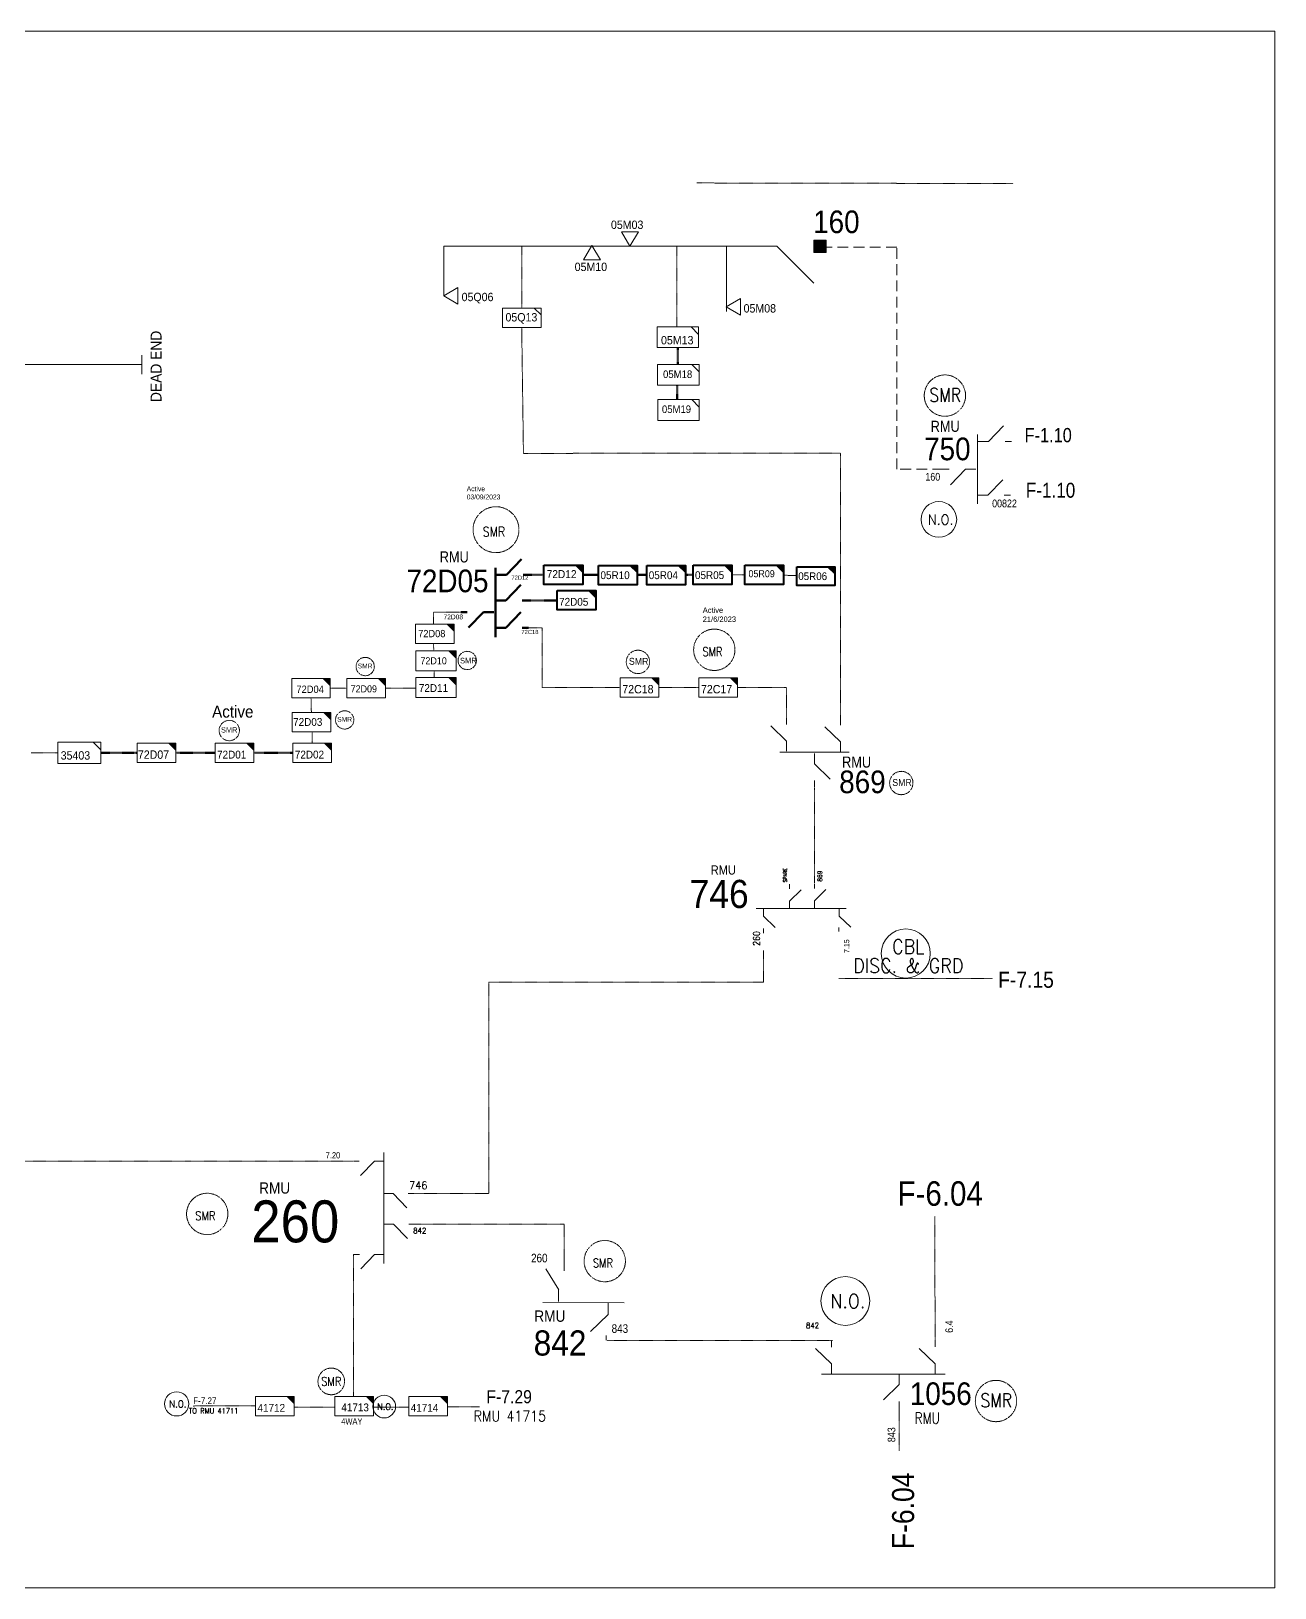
# Model space of a CAD drawing. Header units: metres. Extents: x 65984 to 144644, y -19036 to 23726.
# Drawn here: x 100053 to 100548, y 1076 to 1694 of the extents above; entities that cross this region are included whole.
import ezdxf
from ezdxf.enums import TextEntityAlignment as Align

# ---------------------------------------------------------------- set-up
doc = ezdxf.new("R2010")
doc.units = ezdxf.units.M
doc.header["$MEASUREMENT"] = 0
doc.linetypes.add('DGN Style 3', pattern=[0.013877, 0, -0.013877])
doc.linetypes.add('HIDDEN2', pattern=[2381.25, 1587.5, -793.75])
doc.layers.get('0').update_dxf_attribs({"color": 95, "lineweight": 40})
for name, color, linetype, lineweight in [('ABS', 7, 'Continuous', 40), ('ABS NUMBER', 112, 'Continuous', 30), ('d_eos', 111, 'Continuous', 40), ('d_eos no', 121, 'Continuous', 40), ('d_oh branch', 94, 'Continuous', 40), ('d_switch', 95, 'Continuous', 40), ('d_tf', 1, 'Continuous', 40), ('d_tf no', 6, 'Continuous', 40), ('d_ug cable', 95, 'Continuous', 40), ('d_unit sub', 7, 'Continuous', 40), ('fedr no', 95, 'Continuous', 40), ('Level 37', 7, 'Continuous', 0), ('O H MAIN FEEDER', 4, 'Continuous', 100), ('SW N O', 114, 'Continuous', 30)]:
    doc.layers.add(name, color=color, linetype=linetype, lineweight=lineweight)
doc.styles.add('NASKHF', font='naskhf.shx', dxfattribs={"height": 8})
doc.styles.add('Style-Arial', font='arial.ttf')
doc.styles.add('Style-ENGINEERING', font='ENGINEERING.shx')
doc.styles.add('Style-msdefault', font='msdefault.shx')
doc.styles.add('Style-simplex', font='simplex.shx')
doc.styles.add('Style-STANDARD', font='STANDARD.shx')

# ---------------------------------------------------------------- blocks, each defined once
blk = doc.blocks.new('*U3684')
at = {"layer": 'SW N O', "color": 3, "lineweight": 13, "ltscale": 0.426762}
blk.add_circle((0, 0), 16.8, dxfattribs=at)
at = {"layer": 'SW N O', "color": 3, "lineweight": 13, "style": 'Style-STANDARD'}
blk.add_text('N.O.', height=9.6, dxfattribs=at).set_placement((1.7, -0.2), align=Align.MIDDLE_CENTER)
blk = doc.blocks.new('*U3744')
at = {"layer": 'd_eos', "color": 2, "linetype": 'Continuous', "lineweight": 13, "ltscale": 0.563017}
for p, q in [((5.06, 10.35), (11.73, 17.21)), ((0.15, 13.35), (0.15, -17.25)), ((0.51, 10.35), (5.06, 10.35)), ((12.36, 10.35), (15.13, 10.35)), ((-12.37, -1.98), (-15.14, -1.98)), ((-5.07, -1.98), (-11.74, -8.85)), ((-0.52, -1.98), (-5.07, -1.98)), ((4.7, -13.45), (11.36, -6.59)), ((0.15, -13.45), (4.7, -13.45)), ((12, -13.45), (14.76, -13.45))]:
    blk.add_line(p, q, dxfattribs=at)
blk = doc.blocks.new('TF_8')
at = {"color": 0, "linetype": 'ByBlock', "lineweight": -2}
blk.add_line((6.3, 4.95), (9.9, 1.35), dxfattribs=at)
blk.add_3dface([(-10.1, 4.95), (9.9, 4.95), (9.9, -5.05), (-10.1, -5.05)], dxfattribs=at)
blk = doc.blocks.new('ABS2_1_1')
at = {"color": 0, "linetype": 'ByBlock', "lineweight": -2, "ltscale": 500}
for q in [(-29900, 43500), (0, 0)]:
    blk.add_line((0, 13600), q, dxfattribs=at)
at = {"color": 0, "linetype": 'ByBlock', "lineweight": -2, "ltscale": 500, "flags": 128}
for points in [[(5000, 43600), (-5000, 43600), (-5000, 53600), (5000, 53600)], [(3791, 49653), (3791, 49653), (3791, 49653)]]:
    blk.add_lwpolyline(points, close=True, dxfattribs=at)
at = {"color": 0, "linetype": 'ByBlock', "lineweight": -2, "ltscale": 500}
for points in [[(5000, 43600), (-5000, 43600), (5000, 53600), (-5000, 53600)], [(3791, 49653), (3791, 49653), (3791, 49653)]]:
    blk.add_solid(points, dxfattribs=at)
blk = doc.blocks.new('exist.us-1000kva')
at = {"color": 0, "linetype": 'ByBlock', "lineweight": -2, "flags": 128}
blk.add_lwpolyline([(40, 12.9), (32.8, 20), (40, 20)], close=True, dxfattribs=at)
at = {"color": 0, "linetype": 'ByBlock', "lineweight": -2, "extrusion": (0, 0, -1)}
blk.add_solid([(-40, 12.9), (-32.8, 20), (-40, 20)], dxfattribs=at)
at = {"color": 0, "linetype": 'ByBlock', "lineweight": -2, "xscale": 2, "yscale": 2}
blk.add_blockref('TF_8', (20.2, 10.1), dxfattribs=at)
blk = doc.blocks.new('TRA1_1559')
at = {"layer": 'd_tf', "color": 55, "linetype": 'Continuous', "lineweight": 13, "ltscale": 0.000255033, "flags": 128}
blk.add_lwpolyline([(10, -17), (0, 0), (-10, -17)], close=True, dxfattribs=at)
blk = doc.blocks.new('TRA1_1558')
at = {"layer": 'd_tf', "color": 55, "linetype": 'Continuous', "lineweight": 13, "ltscale": 0.000255033, "xscale": 1.000046566207833, "yscale": 1.000046566207833, "zscale": 1.000046566207833, "rotation": 180}
blk.add_blockref('TRA1_1559', (0, 0), dxfattribs=at)
blk = doc.blocks.new('TRA1_1561')
at = {"layer": 'd_tf', "color": 55, "linetype": 'Continuous', "lineweight": 13, "ltscale": 0.000254929, "flags": 128}
blk.add_lwpolyline([(10, -17), (0, 0), (-10, -17)], close=True, dxfattribs=at)
blk = doc.blocks.new('TRA1_1560')
at = {"layer": 'd_tf', "color": 55, "linetype": 'Continuous', "lineweight": 13, "ltscale": 0.000254929, "xscale": 1.000046566207834, "yscale": 1.000046566207834, "zscale": 1.000046566207834, "rotation": 180}
blk.add_blockref('TRA1_1561', (0, 0), dxfattribs=at)
blk = doc.blocks.new('*U3749')
at = {"layer": 'd_unit sub', "color": 55, "linetype": 'Continuous', "lineweight": 13, "flags": 128}
blk.add_lwpolyline([(20, 10), (20, 2.7), (12.8, 10)], close=True, dxfattribs=at)
at = {"layer": 'd_unit sub', "color": 55, "linetype": 'Continuous', "lineweight": 13, "xscale": 2, "yscale": 2, "zscale": 0.936332157187938, "rotation": 359.9999999999999}
blk.add_blockref('TF_8', (0.2, 0.1), dxfattribs=at)
blk = doc.blocks.new('*U3769')
at = {"layer": 'SW N O', "color": 2, "lineweight": 13}
blk.add_circle((0, 0), 16.8, dxfattribs=at)
at = {"layer": 'SW N O', "color": 2, "lineweight": 13, "insert": (1.7, -1.8), "char_height": 9.6, "attachment_point": 5, "line_spacing_factor": 0.812622, "style": 'Style-STANDARD'}
blk.add_mtext('CBL\\PDISC. & GRD', dxfattribs=at)
blk = doc.blocks.new('*U3848')
at = {"layer": 'd_unit sub', "color": 55, "linetype": 'Continuous', "lineweight": 13, "flags": 128}
blk.add_lwpolyline([(20, 10), (20, 2.7), (12.8, 10)], close=True, dxfattribs=at)
at = {"layer": 'd_unit sub', "color": 55, "linetype": 'Continuous', "lineweight": 13, "xscale": 2, "yscale": 2, "zscale": 0.8346786833332863, "rotation": 359.9999999999999}
blk.add_blockref('TF_8', (0.2, 0.1), dxfattribs=at)
blk = doc.blocks.new('*U4163')
at = {"layer": 'd_unit sub', "color": 55, "linetype": 'Continuous', "lineweight": 13, "flags": 128}
blk.add_lwpolyline([(20, 10), (20, 2.7), (12.8, 10)], close=True, dxfattribs=at)
at = {"layer": 'd_unit sub', "color": 55, "linetype": 'Continuous', "lineweight": 13, "xscale": 2, "yscale": 2, "zscale": 0.7546654190617609, "rotation": 359.9999999999999}
blk.add_blockref('TF_8', (0.2, 0.1), dxfattribs=at)
blk = doc.blocks.new('*U4263')
at = {"layer": 'SW N O', "color": 3, "lineweight": 13, "ltscale": 0.426762}
blk.add_circle((0, 0), 16.8, dxfattribs=at)
at = {"layer": 'SW N O', "color": 3, "lineweight": 13, "style": 'Style-STANDARD'}
blk.add_text('N.O.', height=9.6, dxfattribs=at).set_placement((1.7, -0.2), align=Align.MIDDLE_CENTER)
blk = doc.blocks.new('*U4283')
at = {"layer": 'SW N O', "color": 3, "lineweight": 13, "ltscale": 0.426762}
blk.add_circle((0, 0), 16.8, dxfattribs=at)
at = {"layer": 'SW N O', "color": 3, "lineweight": 13, "style": 'Style-STANDARD'}
blk.add_text('N.O.', height=9.6, dxfattribs=at).set_placement((1.7, -0.2), align=Align.MIDDLE_CENTER)
blk = doc.blocks.new('*U4322')
at = {"layer": 'SW N O', "color": 80, "lineweight": 13, "ltscale": 0.426762}
blk.add_circle((0, 0), 16.8, dxfattribs=at)
at = {"layer": 'SW N O', "color": 80, "lineweight": 13, "style": 'Style-STANDARD'}
blk.add_text('N.O.', height=9.6, dxfattribs=at).set_placement((1.7, -0.2), align=Align.MIDDLE_CENTER)

msp = doc.modelspace()

# ---------------------------------------------------------------- linework, layer by layer
at = {"layer": 'd_eos', "color": 2, "linetype": 'Continuous', "lineweight": 13, "ltscale": 0.563017}
for p, q in [((100429.46, 1533.98), (100429.46, 1506.44)), ((100433.88, 1531.28), (100439.88, 1537.46)), ((100429.78, 1531.28), (100433.88, 1531.28)), ((100440.45, 1531.28), (100442.94, 1531.28)), ((100418.19, 1520.18), (100415.7, 1520.18)), ((100424.76, 1520.18), (100418.76, 1514.01)), ((100428.86, 1520.18), (100424.76, 1520.18)), ((100433.56, 1509.86), (100439.55, 1516.04)), ((100429.46, 1509.86), (100433.56, 1509.86)), ((100440.12, 1509.86), (100442.61, 1509.86))]:
    msp.add_line(p, q, dxfattribs=at)
at = {"layer": 'd_eos', "color": 2, "linetype": 'Continuous', "lineweight": 211, "ltscale": 0.563017}
for p, q in [((100242.33, 1478.28), (100248.33, 1484.46)), ((100237.9, 1480.98), (100237.9, 1453.44)), ((100238.23, 1478.28), (100242.33, 1478.28)), ((100242, 1468.11), (100248, 1474.28)), ((100237.9, 1468.11), (100242, 1468.11)), ((100233.21, 1463.43), (100227.21, 1457.26)), ((100237.31, 1463.44), (100233.21, 1463.44)), ((100242, 1457.19), (100248, 1463.36)), ((100237.9, 1457.18), (100242, 1457.18))]:
    msp.add_line(p, q, dxfattribs=at)
at = {"layer": 'd_eos', "color": 7, "linetype": 'Continuous', "lineweight": 211, "ltscale": 0.563017}
for p, q in [((100248.9, 1478.28), (100251.39, 1478.28)), ((100248.57, 1468.11), (100251.06, 1468.11)), ((100226.64, 1463.44), (100224.15, 1463.44)), ((100248.57, 1457.18), (100251.06, 1457.18))]:
    msp.add_line(p, q, dxfattribs=at)
at = {"layer": 'd_eos', "color": 7, "linetype": 'Continuous', "lineweight": 13, "ltscale": 0.314009}
for p, q in [((100354.82, 1353.51), (100354.82, 1355.36)), ((100364.66, 1353.64), (100364.66, 1355.49)), ((100354.82, 1348.63), (100359.41, 1353.08)), ((100354.82, 1345.58), (100354.82, 1348.63)), ((100364.66, 1348.76), (100369.25, 1353.22)), ((100364.66, 1345.71), (100364.66, 1348.76)), ((100341.58, 1345.64), (100377.35, 1345.64)), ((100344.45, 1345.64), (100344.45, 1342.59)), ((100344.45, 1342.59), (100349.04, 1338.14)), ((100374.5, 1345.72), (100374.5, 1342.67)), ((100374.5, 1342.67), (100379.09, 1338.21)), ((100344.45, 1337.71), (100344.45, 1335.86))]:
    msp.add_line(p, q, dxfattribs=at)
at = {"layer": 'd_eos', "color": 7, "linetype": 'Continuous', "lineweight": 13, "ltscale": 0.282608}
msp.add_line((100374.4, 1336.49), (100374.4, 1338.16), dxfattribs=at)
at = {"layer": 'd_eos', "color": 2, "linetype": 'Continuous', "lineweight": 13, "ltscale": 0.387665}
for p, q in [((100183.79, 1245.26), (100181.5, 1245.26)), ((100189.81, 1245.26), (100184.31, 1239.59)), ((100193.58, 1245.26), (100189.81, 1245.26)), ((100193.58, 1248.79), (100193.58, 1204.64)), ((100193.5, 1232.45), (100197.26, 1232.45)), ((100197.26, 1232.45), (100202.77, 1226.78)), ((100203.29, 1232.45), (100205.58, 1232.45)), ((100193.66, 1220.3), (100197.43, 1220.3)), ((100197.43, 1220.3), (100202.93, 1214.63)), ((100203.45, 1220.3), (100205.74, 1220.3)), ((100183.88, 1208.16), (100181.59, 1208.16)), ((100189.9, 1208.16), (100184.4, 1202.49)), ((100193.67, 1208.16), (100189.9, 1208.16))]:
    msp.add_line(p, q, dxfattribs=at)
at = {"layer": 'd_eos', "color": 2, "linetype": 'Continuous', "lineweight": 13, "ltscale": 0.479736}
for p, q in [((100265.25, 1208.17), (100265.25, 1201.7)), ((100281.92, 1176.02), (100281.92, 1174.24))]:
    msp.add_line(p, q, dxfattribs=at)
at = {"layer": 'd_eos', "color": 2, "linetype": 'Continuous', "lineweight": 13, "ltscale": 0.638341}
for p, q in [((100263.09, 1194.2), (100257.96, 1202.5)), ((100263.04, 1189.52), (100263.04, 1194.17)), ((100289.12, 1189.07), (100256.79, 1189.08)), ((100282.74, 1189.07), (100282.74, 1184.42)), ((100282.74, 1184.42), (100275.74, 1177.63))]:
    msp.add_line(p, q, dxfattribs=at)
at = {"layer": 'd_eos', "color": 2, "linetype": 'Continuous', "lineweight": 13, "ltscale": 0.430739}
for p, q in [((100371.43, 1164.72), (100365.13, 1170.83)), ((100371.43, 1171.42), (100371.43, 1173.96)), ((100412.65, 1164.82), (100406.35, 1170.93)), ((100412.65, 1171.51), (100412.65, 1174.06)), ((100371.43, 1160.53), (100371.43, 1164.72)), ((100412.65, 1160.63), (100412.65, 1164.82)), ((100416.58, 1160.63), (100367.52, 1160.63)), ((100398.42, 1160.72), (100398.42, 1156.54)), ((100398.42, 1156.54), (100392.12, 1150.43)), ((100398.42, 1149.84), (100398.42, 1147.3))]:
    msp.add_line(p, q, dxfattribs=at)
at = {"layer": 'd_oh branch', "color": 55, "linetype": 'Continuous', "lineweight": 13}
for p, q in [((100217.36, 1608.79), (100217.36, 1589.06)), ((100329.7, 1608.55), (100329.7, 1582.93))]:
    msp.add_line(p, q, dxfattribs=at)
at = {"layer": 'd_ug cable', "color": 55, "linetype": 'DGN Style 3', "lineweight": 13}
for p, q in [((100248.37, 1608.72), (100248.37, 1584.26)), ((100331.87, 1478.27), (100336.98, 1478.2)), ((100352.35, 1478.07), (100357.71, 1478.01)), ((100045.47, 1245.25), (100117.02, 1245.25)), ((100117.02, 1245.25), (100181.23, 1245.25)), ((100265.25, 1220.3), (100205.91, 1220.3)), ((100265.25, 1220.3), (100265.25, 1208.2)), ((100282.14, 1174.11), (100371.91, 1174.11))]:
    msp.add_line(p, q, dxfattribs=at)
at = {"layer": 'd_ug cable', "color": 55, "linetype": 'DGN Style 3', "lineweight": 100}
for p, q in [((100310.44, 1561.81), (100310.44, 1568.52)), ((100310.14, 1547.83), (100310.14, 1553.59)), ((100251.39, 1478.28), (100257.21, 1478.28)), ((100272.62, 1478.27), (100278.86, 1478.27)), ((100294.22, 1478.28), (100298.04, 1478.28)), ((100313.38, 1478.27), (100316.5, 1478.27)), ((100251.06, 1468.11), (100262.34, 1468.11))]:
    msp.add_line(p, q, dxfattribs=at)
at = {"layer": 'd_ug cable', "color": 191, "linetype": 'DGN Style 3', "lineweight": 13, "flags": 128}
msp.add_lwpolyline([(100318.01, 1633.94), (100443.63, 1633.71)], dxfattribs=at)
at = {"layer": 'd_ug cable', "color": 55, "linetype": 'DGN Style 3', "lineweight": 13, "flags": 128}
for points in [[(100309.95, 1608.79), (100309.95, 1576.72), (100309.98, 1576.72)], [(100375.02, 1420.96), (100375.02, 1526.64), (100249.06, 1526.5), (100248.37, 1576.58)], [(100224.15, 1463.44), (100213.26, 1463.44), (100213.26, 1458.65), (100213.26, 1458.65)], [(100287.53, 1433.5), (100256.53, 1433.5), (100256.53, 1457.18), (100251.06, 1457.18)], [(100213.36, 1450.96), (100213.4, 1448.04)], [(100213.52, 1440.08), (100213.56, 1437.47)], [(100164.63, 1429.44), (100164.79, 1423.58)], [(100178.85, 1433.25), (100172.29, 1433.26)], [(100206.33, 1433.2), (100194.2, 1433.25)], [(100318.79, 1433.5), (100302.89, 1433.5)], [(100353.6, 1420.04), (100353.6, 1433.5), (100334.15, 1433.5)], [(100165.09, 1415.93), (100165.09, 1411.35)], [(100064.11, 1407.54), (100053.46, 1407.54)], [(100364.66, 1393.76), (100364.66, 1355.7)], [(100344.45, 1316.45), (100344.45, 1329.01)], [(100235.31, 1316.45), (100235.31, 1232.45)], [(100235.31, 1316.45), (100344.45, 1316.45)], [(100205.64, 1232.45), (100235.31, 1232.45)], [(100181.57, 1208.15), (100181.57, 1151.8)], [(100117.83, 1148.02), (100142.56, 1148.04)], [(100157.94, 1147.51), (100174.1, 1147.52)], [(100189.44, 1147.52), (100203.45, 1147.52)], [(100219.05, 1147.74), (100231.66, 1147.74)], [(100398.42, 1142.48), (100398.42, 1148.57), (100398.42, 1148.57), (100398.42, 1130.19), (100398.42, 1130.19)]]:
    msp.add_lwpolyline(points, dxfattribs=at)
at = {"layer": 'd_ug cable', "color": 55, "linetype": 'HIDDEN2', "lineweight": 13, "ltscale": 0.0027}
msp.add_lwpolyline([(100415.94, 1520.18), (100397.42, 1520.18), (100397.42, 1608.47), (100366.9, 1608.47)], dxfattribs=at)
at = {"layer": 'd_ug cable', "color": 55, "linetype": 'DGN Style 3', "lineweight": 100, "flags": 128}
for points in [[(100081.17, 1407.51), (100095.59, 1407.51)], [(100110.95, 1407.51), (100126.5, 1407.51)], [(100141.86, 1407.51), (100157.41, 1407.51)]]:
    msp.add_lwpolyline(points, dxfattribs=at)
at = {"layer": 'd_ug cable', "color": 3, "linetype": 'DGN Style 3', "lineweight": 13, "flags": 128}
msp.add_lwpolyline([(100374.4, 1317.81), (100374.4, 1317.81), (100435.54, 1317.81)], dxfattribs=at)
at = {"layer": 'd_ug cable', "color": 220, "linetype": 'DGN Style 3', "lineweight": 13, "flags": 128}
msp.add_lwpolyline([(100412.5, 1223.3), (100412.65, 1173.52)], dxfattribs=at)
at = {"layer": 'd_ug cable', "color": 2, "linetype": 'DGN Style 3', "lineweight": 13}
for centre, radius in [((100416.54, 1549.46), 8.21), ((100238.16, 1496.19), 9.12), ((100324.9, 1448.47), 8.21), ((100294.56, 1443.66), 4.64), ((100399.21, 1395.54), 4.64), ((100123.4, 1224.33), 8.21), ((100281.37, 1205.58), 8.21), ((100172.69, 1157.79), 5.29), ((100436.83, 1150), 8.21)]:
    msp.add_circle(centre, radius, dxfattribs=at)
at = {"layer": 'd_ug cable', "color": 1, "linetype": 'DGN Style 3', "lineweight": 13}
for centre, radius in [((100226.71, 1444.22), 3.64), ((100186.17, 1441.81), 3.64), ((100178.02, 1420.61), 3.64), ((100132.16, 1416.38), 4.04)]:
    msp.add_circle(centre, radius, dxfattribs=at)
at = {"layer": 'O H MAIN FEEDER', "color": 55, "lineweight": 13, "ltscale": 0.439475}
for p, q in [((100292.75, 1608.79), (100217.36, 1608.79)), ((100301.88, 1608.79), (100275.94, 1608.79)), ((100344.73, 1608.79), (100300.78, 1608.79))]:
    msp.add_line(p, q, dxfattribs=at)
at = {"layer": 'O H MAIN FEEDER', "color": 6, "lineweight": 13, "ltscale": 0.439475}
for p, q in [((100097.41, 1565.56), (100097.41, 1557.96)), ((100097.16, 1561.77), (99931.23, 1561.77))]:
    msp.add_line(p, q, dxfattribs=at)
at = {"layer": 'O H MAIN FEEDER', "color": 140, "linetype": 'Continuous', "lineweight": 13, "flags": 128}
msp.add_lwpolyline([(99621.42, 1694.26), (100547.65, 1694.26), (100547.65, 1075.76), (99621.42, 1075.76)], close=True, dxfattribs=at)

# ---------------------------------------------------------------- block references
at = {"layer": 'ABS', "color": 7, "linetype": 'Continuous', "lineweight": 13, "ltscale": 0.731595, "xscale": 0.0004901690232360529, "yscale": -0.0004901690232360532, "zscale": 0.0003246055713830133, "rotation": 90.00000000000026}
msp.add_blockref('ABS2_1_1', (100343.07, 1608.79), dxfattribs=at)
at = {"layer": 'd_eos', "color": 2, "linetype": 'Continuous', "lineweight": 13, "ltscale": 0.563017, "xscale": 0.9, "yscale": 0.9, "zscale": 0.9, "rotation": 90}
msp.add_blockref('*U3744', (100362.91, 1407.67), dxfattribs=at)
at = {"layer": 'd_tf', "color": 55, "linetype": 'Continuous', "lineweight": 13, "ltscale": 0.000254929, "extrusion": (0, 0, -1), "xscale": 0.333, "yscale": 0.333, "zscale": 0.333, "rotation": 359.9999999999999}
msp.add_blockref('TRA1_1560', (-100291.38, 1608.86), dxfattribs=at)
at = {"layer": 'd_tf', "color": 55, "linetype": 'Continuous', "lineweight": 13, "ltscale": 0.000254929, "xscale": 0.333, "yscale": 0.333, "zscale": 0.333}
for p, rotation in [((100276.28, 1609.12), 179.9999999999999), ((100329.66, 1584.69), 269.9999999999999)]:
    msp.add_blockref('TRA1_1560', p, dxfattribs=dict(at, rotation=rotation))
at = {"layer": 'd_tf', "color": 55, "linetype": 'Continuous', "lineweight": 13, "ltscale": 0.000255033, "xscale": 0.333, "yscale": 0.333, "zscale": 0.333, "rotation": 270.0000000000001}
msp.add_blockref('TRA1_1558', (100217.36, 1589.06), dxfattribs=at)
at = {"layer": 'd_unit sub', "color": 55, "linetype": 'Continuous', "lineweight": 13, "rotation": 359.9999999999999}
for name, p, xscale, yscale, zscale in [('TF_8', (100248.45, 1580.45), 0.7681720799818282, 0.7681720799818282, 0.3840860399909141), ('*U3749', (100310.43, 1572.62), 0.4102027651644793, 0.4102027651644793, 0.4102027651644793), ('*U3848', (100310.65, 1557.73), 0.414144320316605, 0.414144320316605, 0.414144320316605), ('*U4163', (100310.65, 1543.73), 0.4122485071323768, 0.4122485071323768, 0.4122485071323768), ('exist.us-1000kva', (100206.2, 1450.97), 0.3840860399909141, 0.3840860399909141, 0.3840860399909141), ('exist.us-1000kva', (100156.98, 1429.44), 0.3825182055392827, 0.3825182055392827, 0.3111096923926405), ('exist.us-1000kva', (100206.33, 1429.51), 0.3982162681032819, 0.3982162681032819, 0.3456774359918227), ('TF_8', (100072.7, 1407.55), 0.8549999999999999, 0.8549999999999999, 0.3840860399909141), ('exist.us-1000kva', (100095.59, 1403.67), 0.3840860399909141, 0.3840860399909141, 0.3840860399909141), ('exist.us-1000kva', (100157.41, 1403.67), 0.3840860399909141, 0.3840860399909141, 0.3840860399909141), ('exist.us-1000kva', (100142.57, 1144.12), 0.3840860399909141, 0.3840860399909141, 0.3840860399909141), ('exist.us-1000kva', (100203.45, 1144.12), 0.3840860399909141, 0.3840860399909141, 0.3840860399909141)]:
    msp.add_blockref(name, p, dxfattribs=dict(at, xscale=xscale, yscale=yscale, zscale=zscale))
at = {"layer": 'd_unit sub', "color": 55, "linetype": 'Continuous', "lineweight": 40, "rotation": 359.9999999999999}
for p, xscale, yscale, zscale in [((100257.21, 1474.42), 0.3852892856706998, 0.3852892856706998, 0.3456774359918227), ((100278.86, 1474.33), 0.3840860399909141, 0.3840860399909141, 0.3840860399909141), ((100298.04, 1474.33), 0.3840860399909141, 0.3840860399909141, 0.3840860399909141), ((100316.5, 1474.43), 0.3840860399909141, 0.3840860399909141, 0.3840860399909141), ((100336.98, 1474.44), 0.3840860399909141, 0.3840860399909141, 0.3840860399909141), ((100357.71, 1473.95), 0.3755637915790097, 0.3755637915790097, 0.3456774359918227), ((100262.42, 1464.37), 0.3840860399909141, 0.3840860399909141, 0.3840860399909141)]:
    msp.add_blockref('exist.us-1000kva', p, dxfattribs=dict(at, xscale=xscale, yscale=yscale, zscale=zscale))
at = {"layer": 'd_unit sub', "color": 2, "linetype": 'Continuous', "lineweight": 13, "rotation": 359.9999999999999}
for p, xscale, yscale, zscale in [((100206.33, 1440.08), 0.3982162681032819, 0.3982162681032819, 0.3456774359918227), ((100178.85, 1429.41), 0.383812692702578, 0.383812692702578, 0.3111096923926405), ((100287.53, 1429.66), 0.3840860399909141, 0.3840860399909141, 0.3840860399909141), ((100318.79, 1429.66), 0.3840860399909141, 0.3840860399909141, 0.3840860399909141), ((100157.1, 1415.9), 0.3840860399909141, 0.3840860399909141, 0.3840860399909141), ((100126.5, 1403.67), 0.3840860399909141, 0.3840860399909141, 0.3840860399909141), ((100174.08, 1144.12), 0.3840860399909141, 0.3840860399909141, 0.3840860399909141)]:
    msp.add_blockref('exist.us-1000kva', p, dxfattribs=dict(at, xscale=xscale, yscale=yscale, zscale=zscale))
at = {"layer": 'SW N O', "color": 80, "lineweight": 13, "xscale": 0.4212246637297912, "yscale": 0.4212246637297912, "zscale": 0.4212246637297912, "rotation": 359.9999999999999}
msp.add_blockref('*U4322', (100414.14, 1500.26), dxfattribs=at)
at = {"layer": 'SW N O', "color": 2, "lineweight": 13, "xscale": 0.5808979704421899, "yscale": 0.5808979704421899, "zscale": 0.5808979704421899, "rotation": 359.9999999999999}
msp.add_blockref('*U3769', (100400.98, 1327.79), dxfattribs=at)
at = {"layer": 'SW N O', "color": 3, "lineweight": 13}
for name, p, xscale, yscale, zscale in [('*U3684', (100376.99, 1189.76), 0.5778116100545831, 0.5778116100545831, 0.5778116100545831), ('*U4283', (100111.25, 1148.87), 0.2859801415496607, 0.2859801415496607, 0.2859801415496607), ('*U4263', (100193.73, 1147.8), 0.2687223700385003, 0.2687223700385003, 0.2687223700385003)]:
    msp.add_blockref(name, p, dxfattribs=dict(at, xscale=xscale, yscale=yscale, zscale=zscale))

# ---------------------------------------------------------------- texts
at = {"layer": 'ABS NUMBER', "color": 7, "lineweight": 13, "style": 'Style-Arial', "width": 0.88}
msp.add_text('160', height=9, dxfattribs=at).set_placement((100364.18, 1614))
at = {"layer": 'd_eos no', "color": 2, "linetype": 'Continuous', "lineweight": 13, "style": 'Style-Arial'}
for s, height, width, p in [('750', 9, 0.88, (100408.27, 1532.77)), ('260', 16.674, 0.9, (100140.9, 1229.7)), ('842', 10, 0.9, (100253.12, 1178.06))]:
    msp.add_text(s, height=height, dxfattribs=dict(at, width=width)).set_placement(p, align=Align.TOP_LEFT)
at = {"layer": 'd_eos no', "color": 2, "linetype": 'Continuous', "lineweight": 140, "style": 'Style-Arial', "width": 0.88}
msp.add_text('72D05', height=9, dxfattribs=at).set_placement((100202.57, 1471.33))
at = {"layer": 'd_eos no', "color": 2, "linetype": 'Continuous', "lineweight": 13, "style": 'Style-Arial', "width": 0.88}
msp.add_text('869', height=9, dxfattribs=at).set_placement((100374.53, 1391.49))
at = {"layer": 'd_eos no', "color": 7, "linetype": 'Continuous', "lineweight": 13, "style": 'Style-Arial', "width": 0.9}
msp.add_text('746', height=11.188, dxfattribs=at).set_placement((100315.1, 1357.06), align=Align.TOP_LEFT)
at = {"layer": 'd_switch', "color": 2, "linetype": 'Continuous', "lineweight": 13}
for s, height, style, width, p in [('F-1.10', 5.67, 'Style-ENGINEERING', 0.857143, (100448.18, 1536.59)), ('F-1.10', 5.932, 'Style-ENGINEERING', 0.857143, (100448.68, 1514.82)), ('F-7.15', 6.37, 'Style-msdefault', 0.9, (100437.68, 1320.56)), ('F-6.04', 9.744, 'Style-msdefault', 0.9, (100397.71, 1237.31)), ('F-7.27', 2.659, 'Style-msdefault', 0.9, (100117.83, 1151.43))]:
    msp.add_text(s, height=height, dxfattribs=dict(at, style=style, width=width)).set_placement(p, align=Align.TOP_LEFT)
at = {"layer": 'd_switch', "color": 7, "linetype": 'Continuous', "lineweight": 13, "style": 'Style-ENGINEERING', "width": 0.857143}
for s, p in [('160', (100408.77, 1518.75)), ('00822', (100435.29, 1508.16))]:
    msp.add_text(s, height=3.087, dxfattribs=at).set_placement(p, align=Align.TOP_LEFT)
at = {"layer": 'd_switch', "color": 2, "linetype": 'Continuous', "lineweight": 13, "style": 'Style-msdefault', "width": 0.9}
msp.add_text('F-7.29', height=5.204, dxfattribs=at).set_placement((100252.42, 1154.31), align=Align.TOP_RIGHT)
msp.add_text('F-6.04', height=8.769, rotation=90, dxfattribs=at).set_placement((100395.53, 1091.12), align=Align.TOP_LEFT)
at = {"layer": 'd_tf no', "color": 55, "linetype": 'Continuous', "lineweight": 13, "style": 'Style-msdefault', "width": 0.945946}
msp.add_text('05M03', height=3.33, dxfattribs=at).set_placement((100283.83, 1615.67))
for s, height, p in [('05M10', 3.33, (100269.42, 1602.28)), ('05Q06', 3.33, (100224.49, 1590.31)), ('05M08', 3.33, (100336.54, 1585.79)), ('05Q13', 3.33, (100241.92, 1582.25)), ('05M13', 3.33, (100303.73, 1573.14)), ('05M18', 2.997, (100304.53, 1559.45)), ('05M19', 2.99, (100304.09, 1545.55)), ('72D08', 2.898, (100207.24, 1456.36)), ('72D04', 2.932, (100158.83, 1434.25)), ('72D11', 3.121, (100207.48, 1434.82)), ('35403', 3.33, (100065.17, 1408.16)), ('72D07', 3.33, (100095.85, 1408.49)), ('72D02', 3.114, (100158.22, 1408.38)), ('41712', 3.114, (100143.39, 1148.83)), ('41714', 3.114, (100204.26, 1148.83))]:
    msp.add_text(s, height=height, dxfattribs=at).set_placement(p, align=Align.TOP_LEFT)
at = {"layer": 'd_tf no', "color": 131, "linetype": 'Continuous', "lineweight": 13, "style": 'Style-msdefault', "width": 0.945946}
msp.add_text('DEAD END', height=4.335, rotation=90, dxfattribs=at).set_placement((100100.91, 1546.9), align=Align.TOP_LEFT)
at = {"layer": 'd_tf no', "color": 55, "linetype": 'Continuous', "lineweight": 40, "style": 'Style-msdefault', "width": 0.945946}
for s, height, p in [('72D12', 3.179, (100258.3, 1480.12)), ('05R10', 3.114, (100279.67, 1479.66)), ('05R04', 3.114, (100298.85, 1479.66)), ('05R05', 3.114, (100317.22, 1479.68)), ('05R09', 2.803, (100338.48, 1480.1)), ('05R06', 3.076, (100358.26, 1479.24)), ('72D05', 3.114, (100263.23, 1469.08))]:
    msp.add_text(s, height=height, dxfattribs=at).set_placement(p, align=Align.TOP_LEFT)
at = {"layer": 'd_tf no', "color": 7, "linetype": 'Continuous', "lineweight": 40, "style": 'Style-msdefault', "width": 0.945946}
msp.add_text('72D12', height=1.666, dxfattribs=at).set_placement((100244.28, 1477.97), align=Align.TOP_LEFT)
at = {"layer": 'd_tf no', "color": 7, "linetype": 'Continuous', "lineweight": 13, "style": 'Style-msdefault', "width": 0.945946}
for s, height, p in [('72D08', 1.913, (100217.3, 1462.48)), ('72C18', 1.68, (100248.23, 1456.38))]:
    msp.add_text(s, height=height, dxfattribs=at).set_placement(p, align=Align.TOP_LEFT)
at = {"layer": 'd_tf no', "color": 2, "linetype": 'Continuous', "lineweight": 13, "style": 'Style-msdefault', "width": 0.945946}
for s, height, p in [('72D10', 2.803, (100208.14, 1445.51)), ('72D09', 2.803, (100180.4, 1434.35)), ('72C18', 3.33, (100288.34, 1434.48)), ('72D03', 3.114, (100157.54, 1421.36)), ('72D01', 3.114, (100127.31, 1408.38)), ('41713', 3.114, (100176.69, 1149.02))]:
    msp.add_text(s, height=height, dxfattribs=at).set_placement(p, align=Align.TOP_LEFT)
at = {"layer": 'd_tf no', "color": 121, "linetype": 'Continuous', "lineweight": 13, "style": 'Style-msdefault', "width": 0.945946}
msp.add_text('72C17', height=3.33, dxfattribs=at).set_placement((100319.6, 1434.48), align=Align.TOP_LEFT)
at = {"layer": 'd_tf no', "color": 1, "linetype": 'Continuous', "lineweight": 40, "ltscale": 1.370859, "char_height": 5.4389, "attachment_point": 5, "line_spacing_factor": 1.2, "style": 'Style-STANDARD'}
for insert in [(100416.63, 1549.75), (100436.93, 1150.29)]:
    msp.add_mtext('\\H1x;\\W0.909091;SMR\\P', dxfattribs=dict(at, insert=insert))
at = {"layer": 'd_tf no', "color": 121, "linetype": 'Continuous', "lineweight": 40, "attachment_point": 1, "style": 'NASKHF'}
for s, insert, char_height in [('\\Fmsdefault;\\H1x;\\W0.945946;Active\\P03/09/2023', (100226.51, 1513.4), 1.9467), ('\\Fmsdefault;\\H1x;\\W0.945946;Active\\P21/6/2023', (100320.31, 1465.3), 2.163)]:
    msp.add_mtext(s, dxfattribs=dict(at, insert=insert, char_height=char_height))
at = {"layer": 'd_tf no', "color": 1, "linetype": 'Continuous', "lineweight": 40, "attachment_point": 5, "line_spacing_factor": 1.2, "style": 'Style-STANDARD'}
for insert, char_height in [((100237.34, 1495.36), 3.8477), ((100324.17, 1447.73), 3.463), ((100122.67, 1223.58), 3.463), ((100280.64, 1204.84), 3.463), ((100172.69, 1157.79), 3.463)]:
    msp.add_mtext('\\H1x;\\W0.909091;SMR\\P', dxfattribs=dict(at, insert=insert, char_height=char_height))
at = {"layer": 'd_tf no', "color": 2, "lineweight": 13, "attachment_point": 1, "style": 'NASKHF'}
for insert, char_height in [((100183.19, 1442.98), 1.8817), ((100223.85, 1445.28), 2.2238), ((100128.86, 1417.68), 2.0908), ((100175.04, 1421.79), 1.8817)]:
    msp.add_mtext('\\Fmsdefault;\\H1x;\\W0.925;SMR\\P', dxfattribs=dict(at, insert=insert, char_height=char_height))
at = {"layer": 'd_tf no', "color": 1, "linetype": 'Continuous', "lineweight": 40, "char_height": 2.761, "attachment_point": 1, "style": 'NASKHF'}
for insert in [(100290.97, 1445.26), (100395.62, 1397.14)]:
    msp.add_mtext('\\Fmsdefault;\\H1x;\\W0.945946;SMR^I', dxfattribs=dict(at, insert=insert))
at = {"layer": 'd_tf no', "color": 121, "linetype": 'Continuous', "lineweight": 40, "insert": (100125.34, 1426.28), "char_height": 4.7721, "width": 28.4063, "attachment_point": 1, "style": 'NASKHF'}
msp.add_mtext('\\Fmsdefault;\\H1x;\\W0.945946;Active\\P', dxfattribs=at)
at = {"layer": 'fedr no', "color": 7, "linetype": 'Continuous', "lineweight": 13, "attachment_point": 5, "rotation": 90, "style": 'Style-STANDARD'}
for s, insert, char_height in [('SPARE', (100353.05, 1358.9), 1.452), ('869', (100366.83, 1358.53), 1.875), ('260', (100341.67, 1333.76), 2.527)]:
    msp.add_mtext(s, dxfattribs=dict(at, insert=insert, char_height=char_height))
at = {"layer": 'fedr no', "color": 7, "linetype": 'Continuous', "lineweight": 13, "attachment_point": 5, "style": 'Style-STANDARD'}
for s, insert, char_height in [('746', (100207.28, 1235.69), 3.12), ('842', (100363.93, 1180), 2.213)]:
    msp.add_mtext(s, dxfattribs=dict(at, insert=insert, char_height=char_height))
at = {"layer": 'fedr no', "color": 2, "linetype": 'Continuous', "lineweight": 13, "insert": (100207.87, 1217.68), "char_height": 2.229, "attachment_point": 5, "style": 'Style-STANDARD'}
msp.add_mtext('842', dxfattribs=at)
at = {"layer": 'Level 37', "color": 2, "linetype": 'Continuous', "lineweight": 13, "style": 'Style-msdefault', "width": 0.86}
msp.add_text('RMU', height=4.41, rotation=0.00037, dxfattribs=at).set_placement((100422.42, 1539.47), align=Align.TOP_RIGHT)
at = {"layer": 'Level 37', "color": 2, "linetype": 'Continuous', "lineweight": 100, "style": 'Style-msdefault', "width": 0.86}
msp.add_text('RMU', height=4.41, rotation=359.99963, dxfattribs=at).set_placement((100227.34, 1483.18), align=Align.RIGHT)
at = {"layer": 'Level 37', "color": 2, "linetype": 'Continuous', "lineweight": 13, "style": 'Style-msdefault', "width": 0.86}
msp.add_text('RMU', height=4.41, rotation=359.99963, dxfattribs=at).set_placement((100387.22, 1401.66), align=Align.RIGHT)
at = {"layer": 'Level 37', "color": 7, "linetype": 'Continuous', "lineweight": 13, "style": 'Style-msdefault', "width": 0.9}
msp.add_text('RMU', height=3.645, dxfattribs=at).set_placement((100323.49, 1362.81), align=Align.TOP_LEFT)
at = {"layer": 'Level 37', "color": 7, "linetype": 'Continuous', "lineweight": 13, "style": 'Style-ENGINEERING', "width": 0.857143}
for s, height, p in [('7.15', 2.026, (100378.5, 1328.01)), ('6.4', 3.087, (100419.77, 1177.08))]:
    msp.add_text(s, height=height, rotation=90, dxfattribs=at).set_placement(p)
for s, p in [('7.20', (100170.49, 1246.38)), ('4WAY', (100176.67, 1140.65))]:
    msp.add_text(s, height=2.502, dxfattribs=at).set_placement(p)
at = {"layer": 'Level 37', "color": 2, "linetype": 'Continuous', "lineweight": 13}
for s, height, style, width, p in [('RMU', 4.5, 'Style-msdefault', 0.9, (100144.02, 1236.89)), ('260', 3.43, 'Style-ENGINEERING', 0.857143, (100252.08, 1208.52)), ('RMU', 4.5, 'Style-msdefault', 0.9, (100253.39, 1185.98)), ('843', 3.43, 'Style-ENGINEERING', 0.857143, (100284.1, 1180.49)), ('1056', 9, 'Style-Arial', 0.88, (100402.59, 1157.41))]:
    msp.add_text(s, height=height, dxfattribs=dict(at, style=style, width=width)).set_placement(p, align=Align.TOP_LEFT)
at = {"layer": 'Level 37', "color": 7, "linetype": 'Continuous', "lineweight": 13, "ltscale": 0.562021, "style": 'Style-simplex', "width": 0.909091}
msp.add_text('TO RMU 41711', height=2.1275, dxfattribs=at).set_placement((100125.96, 1146.07), align=Align.MIDDLE_CENTER)
at = {"layer": 'Level 37', "color": 2, "linetype": 'Continuous', "lineweight": 13, "ltscale": 0.512124, "style": 'Style-simplex', "width": 0.854701}
msp.add_text('RMU 41715', height=4.283, dxfattribs=at).set_placement((100243.66, 1144.01), align=Align.MIDDLE_CENTER)
at = {"layer": 'Level 37', "color": 2, "linetype": 'Continuous', "lineweight": 13, "style": 'Style-STANDARD', "width": 0.854701}
msp.add_text('RMU', height=4.494, dxfattribs=at).set_placement((100409.51, 1143.17), align=Align.MIDDLE_CENTER)
at = {"layer": 'Level 37', "color": 7, "linetype": 'Continuous', "lineweight": 13, "style": 'Style-ENGINEERING', "width": 0.857143}
msp.add_text('843', height=3.087, rotation=90, dxfattribs=at).set_placement((100393.76, 1133.66), align=Align.TOP_LEFT)

doc.saveas('drawing.dxf')
